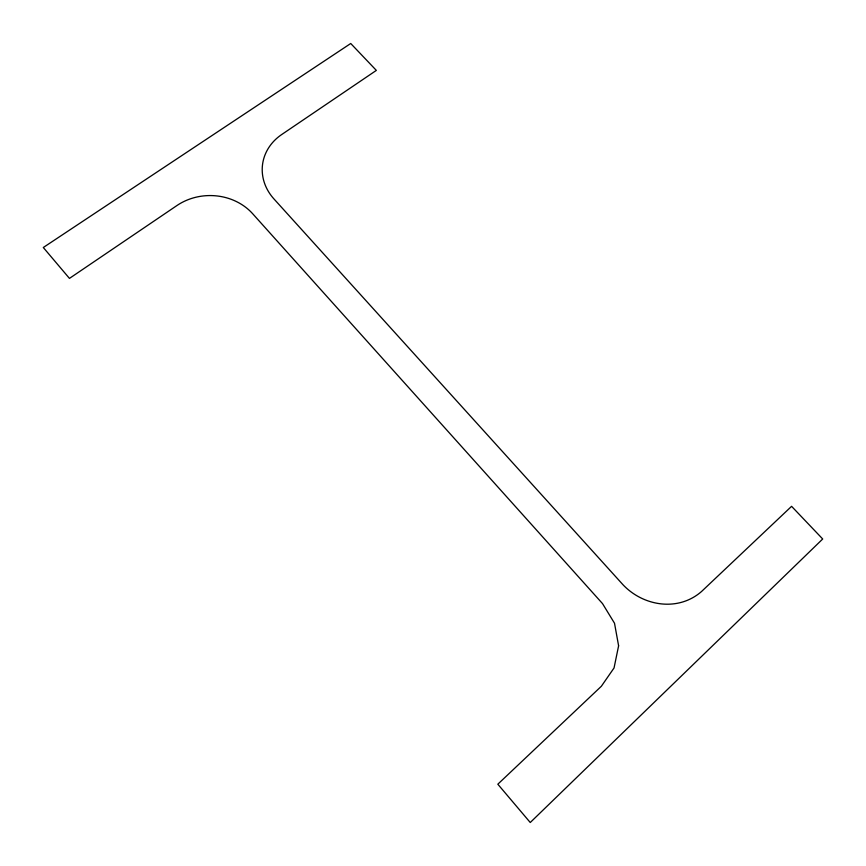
<?xml version="1.0" encoding="UTF-8"?>
<svg xmlns="http://www.w3.org/2000/svg" width="866" height="866" viewBox="0 0 866 866"><rect width="100%" height="100%" fill="white"/><g stroke="black" fill="none" stroke-linecap="round" stroke-linejoin="round"><path stroke-width="1.3" d="M618.605 645.809L614.048 667.957L601.361 686.262L497.82 784.206L530.252 822.505L822.7 538.998L791.589 506.329L701.547 591.5C678.251 611.872 643.481 606.362 623.022 584.777L273.959 198.942A52.361 45.736 7.2 0 1 281.656 134.566L376.342 70.395L350.73 43.495L43.3 247.503L69.453 278.397L176.956 205.523A54.547 48.409 -0.6 0 1 252.688 213.75L602.509 603.591L614.514 623.239L618.605 645.809"/></g></svg>
